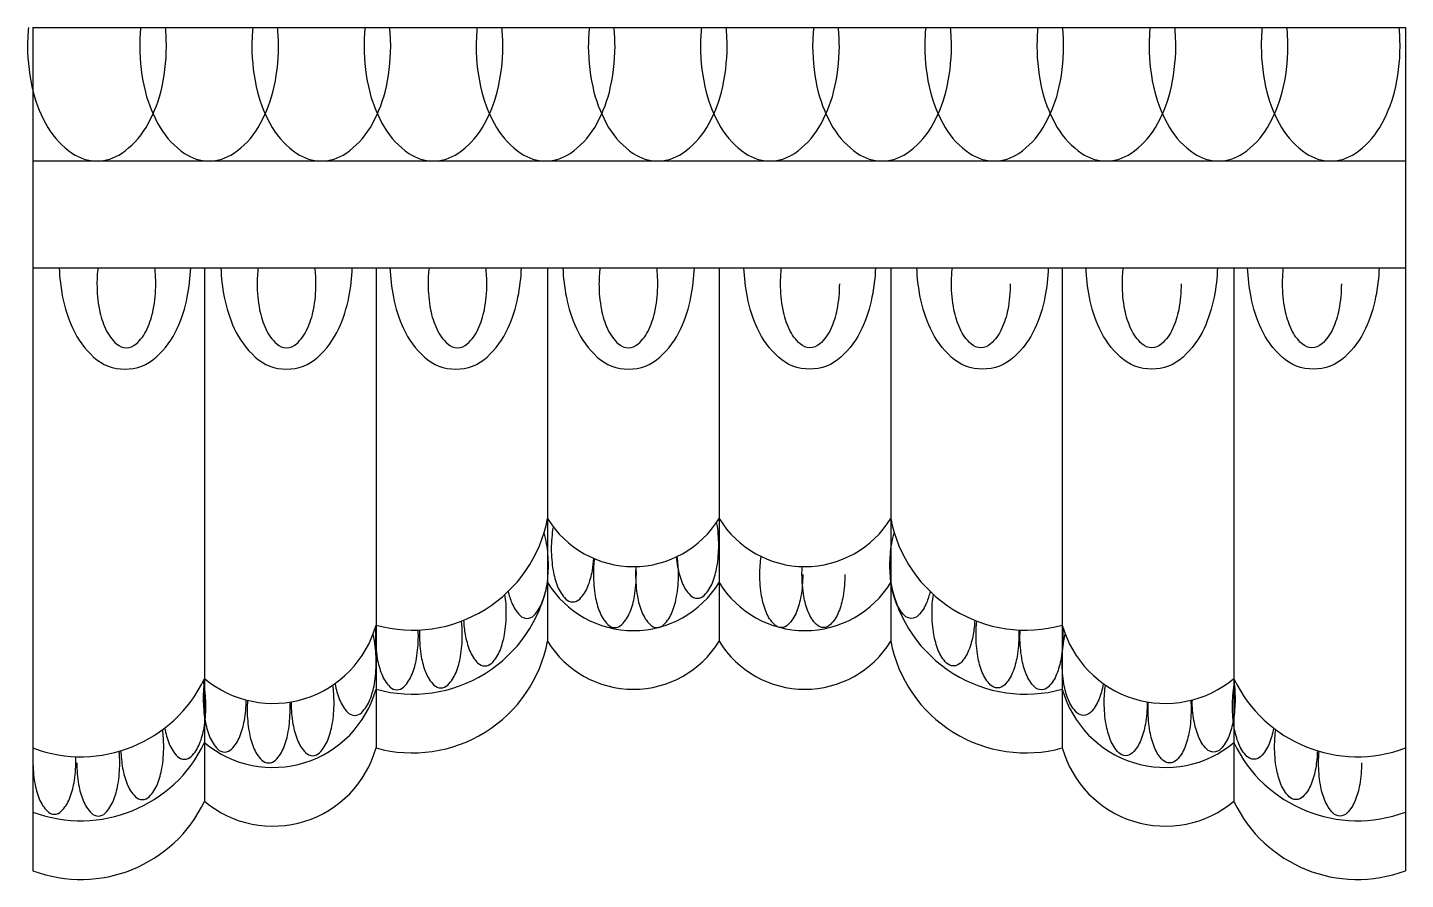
# Model space of a CAD drawing. Header units: metres. Extents: x 1262 to 1823, y 1906 to 2253.
import ezdxf

# ---------------------------------------------------------------- set-up
doc = ezdxf.new("R2010")
doc.units = ezdxf.units.M
for name, color, linetype in [('3', 3, 'Continuous'), ('4', 4, 'Continuous'), ('7', 7, 'Continuous')]:
    doc.layers.add(name, color=color, linetype=linetype)

msp = doc.modelspace()

# ---------------------------------------------------------------- linework, layer by layer
msp.add_lwpolyline([(1543.9, 2014.12), (1543.9, 2014.12, 0.04)], format="xyb")
at = {"layer": '3'}
msp.add_line((1264.36, 2155.38), (1543.9, 2155.38), dxfattribs=at)
for points in [[(1275.08, 2155.38, 0.04), (1276.48, 2143.42, 0.06), (1280.58, 2130.6, 0.1), (1289.11, 2118.97, 0.19), (1301.86, 2114.07, 0.19), (1314.61, 2118.97, 0.1), (1323.14, 2130.6, 0.06), (1327.23, 2143.42, 0.04), (1328.63, 2155.38, 0.02)], [(1290.47, 2148.86, 0.05), (1291.46, 2138.27, 0.06), (1293.97, 2130.41, 0.1), (1298.46, 2124.3, 0.19), (1302.43, 2122.77, 0.19), (1306.41, 2124.3, 0.1), (1310.89, 2130.41, 0.06), (1313.4, 2138.27, 0.05), (1314.4, 2148.86, 0.03), (1314.02, 2155.38, 0.06)], [(1290.84, 2155.38, 0.03), (1290.47, 2148.86, 0.05)], [(1340.92, 2155.38, 0.04), (1342.32, 2143.42, 0.06), (1346.41, 2130.6, 0.1), (1354.94, 2118.97, 0.19), (1367.69, 2114.07, 0.19), (1380.44, 2118.97, 0.1), (1388.97, 2130.6, 0.06), (1393.06, 2143.42, 0.04), (1394.47, 2155.38, 0.02)], [(1355.73, 2148.86, 0.05), (1356.73, 2138.27, 0.06), (1359.23, 2130.41, 0.1), (1363.72, 2124.3, 0.19), (1367.69, 2122.77, 0.19), (1371.67, 2124.3, 0.1), (1376.15, 2130.41, 0.06), (1378.66, 2138.27, 0.05), (1379.66, 2148.86, 0.03), (1379.28, 2155.38, 0.06)], [(1356.11, 2155.38, 0.03), (1355.73, 2148.86, 0.05)], [(1409.82, 2155.38, 0.04), (1411.22, 2143.42, 0.06), (1415.31, 2130.6, 0.1), (1423.84, 2118.97, 0.19), (1436.59, 2114.07, 0.19), (1449.34, 2118.97, 0.1), (1457.87, 2130.6, 0.06), (1461.96, 2143.42, 0.04), (1463.37, 2155.38, 0.02)], [(1425.34, 2148.86, 0.05), (1426.34, 2138.27, 0.06), (1428.85, 2130.41, 0.1), (1433.33, 2124.3, 0.19), (1437.31, 2122.77, 0.19), (1441.28, 2124.3, 0.1), (1445.77, 2130.41, 0.06), (1448.27, 2138.27, 0.05), (1449.27, 2148.86, 0.03), (1448.89, 2155.38, 0.06)], [(1425.72, 2155.38, 0.03), (1425.34, 2148.86, 0.05)], [(1480.25, 2155.38, 0.04), (1481.65, 2143.42, 0.06), (1485.74, 2130.6, 0.1), (1494.27, 2118.97, 0.19), (1507.02, 2114.07, 0.19), (1519.77, 2118.97, 0.1), (1528.3, 2130.6, 0.06), (1532.4, 2143.42, 0.04), (1533.8, 2155.38, 0.02)], [(1494.95, 2148.86, 0.05), (1495.95, 2138.27, 0.06), (1498.46, 2130.41, 0.1), (1502.94, 2124.3, 0.19), (1506.92, 2122.77, 0.19), (1510.89, 2124.3, 0.1), (1515.38, 2130.41, 0.06), (1517.89, 2138.27, 0.05), (1518.88, 2148.86, 0.03), (1518.51, 2155.38, 0.06)], [(1495.33, 2155.38, 0.03), (1494.95, 2148.86, 0.05)], [(1607.55, 2155.38, -0.04), (1606.15, 2143.42, -0.06), (1602.06, 2130.6, -0.1), (1593.52, 2118.97, -0.19), (1580.77, 2114.07, -0.19), (1568.03, 2118.97, -0.1), (1559.49, 2130.6, -0.06), (1555.4, 2143.42, -0.04), (1554, 2155.38, -0.02)], [(1592.85, 2148.86, -0.05), (1591.85, 2138.27, -0.06), (1589.34, 2130.41, -0.1), (1584.86, 2124.3, -0.19), (1580.88, 2122.77, -0.19), (1576.91, 2124.3, -0.1), (1572.42, 2130.41, -0.06), (1569.91, 2138.27, -0.05), (1568.92, 2148.86, -0.03), (1569.29, 2155.38, -0.06)], [(1677.98, 2155.38, -0.04), (1676.58, 2143.42, -0.06), (1672.49, 2130.6, -0.1), (1663.95, 2118.97, -0.19), (1651.21, 2114.07, -0.19), (1638.46, 2118.97, -0.1), (1629.93, 2130.6, -0.06), (1625.83, 2143.42, -0.04), (1624.43, 2155.38, -0.02)], [(1662.46, 2148.86, -0.05), (1661.46, 2138.27, -0.06), (1658.95, 2130.41, -0.1), (1654.47, 2124.3, -0.19), (1650.49, 2122.77, -0.19), (1646.52, 2124.3, -0.1), (1642.03, 2130.41, -0.06), (1639.53, 2138.27, -0.05), (1638.53, 2148.86, -0.03), (1638.9, 2155.38, -0.06)], [(1746.88, 2155.38, -0.04), (1745.48, 2143.42, -0.06), (1741.39, 2130.6, -0.1), (1732.85, 2118.97, -0.19), (1720.11, 2114.07, -0.19), (1707.36, 2118.97, -0.1), (1698.82, 2130.6, -0.06), (1694.73, 2143.42, -0.04), (1693.33, 2155.38, -0.02)], [(1732.07, 2148.86, -0.05), (1731.07, 2138.27, -0.06), (1728.57, 2130.41, -0.1), (1724.08, 2124.3, -0.19), (1720.11, 2122.77, -0.19), (1716.13, 2124.3, -0.1), (1711.65, 2130.41, -0.06), (1709.14, 2138.27, -0.05), (1708.14, 2148.86, -0.03), (1708.52, 2155.38, -0.06)], [(1812.72, 2155.38, -0.04), (1811.31, 2143.42, -0.06), (1807.22, 2130.6, -0.1), (1798.69, 2118.97, -0.19), (1785.94, 2114.07, -0.19), (1773.19, 2118.97, -0.1), (1764.66, 2130.6, -0.06), (1760.57, 2143.42, -0.04), (1759.17, 2155.38, -0.02)], [(1797.33, 2148.86, -0.05), (1796.33, 2138.27, -0.06), (1793.83, 2130.41, -0.1), (1789.34, 2124.3, -0.19), (1785.37, 2122.77, -0.19), (1781.39, 2124.3, -0.1), (1776.91, 2130.41, -0.06), (1774.4, 2138.27, -0.05), (1773.4, 2148.86, -0.03), (1773.78, 2155.38, -0.06)], [(1476.29, 2049.87), (1476.25, 2049.66, 0.04), (1475.52, 2040.85, 0.04)], [(1526.47, 2037.56, 0.02), (1526.99, 2033.53, 0.05), (1528.82, 2027.05, 0.1), (1532.18, 2021.9, 0.2), (1535, 2020.72, 0.2), (1537.82, 2021.9, 0.1), (1541.18, 2027.05, 0.05), (1543.01, 2033.53, 0.04), (1543.74, 2042.34, 0.04), (1543.01, 2051.15), (1542.92, 2051.68, 0.1)], [(1457.97, 2023.49, 0.04), (1459.43, 2018.85, 0.1), (1462.79, 2013.7, 0.2), (1465.61, 2012.51, 0.2), (1468.43, 2013.7, 0.1), (1471.79, 2018.85, 0.05), (1473.62, 2025.32, 0.04), (1474.35, 2034.14, 0.04), (1473.62, 2042.95, 0.04), (1472.56, 2047.32, 0.1)], [(1629.83, 2023.49, -0.04), (1628.37, 2018.85, -0.1), (1625.01, 2013.7, -0.2), (1622.19, 2012.51, -0.2), (1619.37, 2013.7, -0.1), (1616.01, 2018.85, -0.05), (1614.18, 2025.32, -0.04), (1613.45, 2034.14, -0.04), (1614.18, 2042.95, -0.04), (1615.24, 2047.32, -0.1)], [(1475.52, 2040.85, 0.04), (1476.25, 2032.03, 0.05), (1478.08, 2025.56, 0.1), (1481.44, 2020.41, 0.2), (1484.26, 2019.23, 0.2), (1487.08, 2020.41, 0.1), (1490.44, 2025.56, 0.05), (1492.27, 2032.03, 0.02), (1492.86, 2036.92, 0.04)], [(1509.84, 2030.41, 0.04), (1510.58, 2021.6, 0.05), (1512.4, 2015.12, 0.1), (1515.77, 2009.97, 0.2), (1518.59, 2008.79, 0.2), (1521.41, 2009.97, 0.1), (1524.77, 2015.12, 0.05), (1526.59, 2021.6, 0.04), (1527.33, 2030.41, 0.03), (1526.82, 2037.73, 0.05)], [(1577.95, 2030.41, -0.04), (1577.22, 2021.6, -0.05), (1575.39, 2015.12, -0.1), (1572.03, 2009.97, -0.2), (1569.21, 2008.79, -0.2), (1566.39, 2009.97, -0.1), (1563.03, 2015.12, -0.05), (1561.21, 2021.6, -0.04), (1560.47, 2030.41, -0.03), (1560.98, 2037.73, -0.05)], [(1493.07, 2036.83, 0.03), (1492.68, 2030.41, 0.04)], [(1492.68, 2030.41, 0.04), (1493.42, 2021.6, 0.05), (1495.24, 2015.12, 0.1), (1498.6, 2009.97, 0.2), (1501.42, 2008.79, 0.2), (1504.24, 2009.97, 0.1), (1507.61, 2015.12, 0.05), (1509.43, 2021.6, 0.04), (1510.17, 2030.41, 0.02), (1510.07, 2033.64, 0.05)], [(1509.94, 2033.64, 0.02), (1509.84, 2030.41, 0.04)], [(1595.12, 2030.41, -0.04), (1594.38, 2021.6, -0.05), (1592.56, 2015.12, -0.1), (1589.19, 2009.97, -0.2), (1586.37, 2008.79, -0.2), (1583.56, 2009.97, -0.1), (1580.19, 2015.12, -0.05), (1578.37, 2021.6, -0.04), (1577.63, 2030.41, -0.02), (1577.73, 2033.64, -0.05)], [(1439.79, 2011.72, 0.03), (1440.44, 2005.94, 0.05), (1442.27, 1999.46, 0.1), (1445.63, 1994.32, 0.2), (1448.45, 1993.13, 0.2), (1451.27, 1994.32, 0.1), (1454.63, 1999.46, 0.05), (1456.46, 2005.94, 0.04), (1457.19, 2014.75, 0.04), (1456.66, 2022.26, 0.05)], [(1648.01, 2011.72, -0.03), (1647.36, 2005.94, -0.05), (1645.53, 1999.46, -0.1), (1642.17, 1994.32, -0.2), (1639.35, 1993.13, -0.2), (1636.53, 1994.32, -0.1), (1633.17, 1999.46, -0.05), (1631.34, 2005.94, -0.04), (1630.61, 2014.75, -0.04), (1631.14, 2022.26, -0.05)], [(1404.08, 2009.55, 0.02), (1403.89, 2005.06, 0.04)], [(1421.8, 2005.8, 0.04), (1422.53, 1996.99, 0.05), (1424.36, 1990.51, 0.1), (1427.72, 1985.37, 0.2), (1430.54, 1984.18, 0.2), (1433.36, 1985.37, 0.1), (1436.72, 1990.51, 0.05), (1438.55, 1996.99, 0.04), (1439.28, 2005.8, 0.03), (1438.99, 2011.4, 0.05)], [(1666, 2005.8, -0.04), (1665.27, 1996.99, -0.05), (1663.44, 1990.51, -0.1), (1660.08, 1985.37, -0.2), (1657.26, 1984.18, -0.2), (1654.44, 1985.37, -0.1), (1651.08, 1990.51, -0.05), (1649.25, 1996.99, -0.04), (1648.52, 2005.8, -0.03), (1648.81, 2011.4, -0.05)], [(1683.72, 2009.55, -0.02), (1683.91, 2005.06, -0.04)], [(1387.44, 1985.97), (1387.46, 1985.81, 0.05), (1389.29, 1979.33, 0.1), (1392.65, 1974.18, 0.2), (1395.47, 1973, 0.2), (1398.29, 1974.18, 0.1), (1401.65, 1979.33, 0.05), (1403.48, 1985.81, 0.04), (1404.21, 1994.62, 0.04), (1403.48, 2003.43, 0.02), (1402.92, 2006.05, 0.1)], [(1403.89, 2005.06, 0.04), (1404.63, 1996.24, 0.05), (1406.45, 1989.77, 0.1), (1409.81, 1984.62, 0.2), (1412.63, 1983.43, 0.2), (1415.45, 1984.62, 0.1), (1418.81, 1989.77, 0.05), (1420.64, 1996.24, 0.04), (1421.37, 2005.06, 0.01), (1421.31, 2007.76, 0.05)], [(1421.84, 2007.79, 0.01), (1421.8, 2005.8, 0.04)], [(1665.96, 2007.79, -0.01), (1666, 2005.8, -0.04)], [(1683.91, 2005.06, -0.04), (1683.17, 1996.24, -0.05), (1681.35, 1989.77, -0.1), (1677.99, 1984.62, -0.2), (1675.17, 1983.43, -0.2), (1672.35, 1984.62, -0.1), (1668.99, 1989.77, -0.05), (1667.16, 1996.24, -0.04), (1666.42, 2005.06, -0.01), (1666.49, 2007.76, -0.05)], [(1700.36, 1985.97), (1700.34, 1985.81, -0.05), (1698.51, 1979.33, -0.1), (1695.15, 1974.18, -0.2), (1692.33, 1973, -0.2), (1689.51, 1974.18, -0.1), (1686.15, 1979.33, -0.05), (1684.32, 1985.81, -0.04), (1683.59, 1994.62, -0.04), (1684.32, 2003.43, -0.02), (1684.87, 2006.05, -0.1)], [(1318.08, 1967.86, 0.05), (1319.9, 1961.43, 0.1), (1323.26, 1956.29, 0.2), (1326.08, 1955.1, 0.2), (1328.9, 1956.29, 0.1), (1332.26, 1961.43, 0.05), (1334.09, 1967.91, 0.04), (1334.82, 1976.72, 0.04), (1334.09, 1985.54, 0.01), (1333.79, 1987.06, 0.1)], [(1334.38, 1987.87, 0.04), (1333.75, 1979.71, 0.04)], [(1769.72, 1967.86, -0.05), (1767.9, 1961.43, -0.1), (1764.54, 1956.29, -0.2), (1761.72, 1955.1, -0.2), (1758.9, 1956.29, -0.1), (1755.54, 1961.43, -0.05), (1753.71, 1967.91, -0.04), (1752.98, 1976.72, -0.04), (1753.71, 1985.54, -0.01), (1754, 1987.06, -0.1)], [(1753.42, 1987.87, -0.04), (1754.04, 1979.71, -0.04)], [(1369.57, 1978.22, 0.04), (1370.3, 1969.4, 0.05), (1372.13, 1962.93, 0.1), (1375.49, 1957.78, 0.2), (1378.31, 1956.59, 0.2), (1381.13, 1957.78, 0.1), (1384.49, 1962.93, 0.05), (1386.32, 1969.4, 0.04), (1387.05, 1978.22, 0.03), (1386.57, 1985.37, 0.05)], [(1718.23, 1978.22, -0.04), (1717.5, 1969.4, -0.05), (1715.67, 1962.93, -0.1), (1712.31, 1957.78, -0.2), (1709.49, 1956.59, -0.2), (1706.67, 1957.78, -0.1), (1703.31, 1962.93, -0.05), (1701.48, 1969.4, -0.04), (1700.75, 1978.22, -0.03), (1701.23, 1985.37, -0.05)], [(1333.75, 1979.71, 0.04), (1334.49, 1970.89, 0.05), (1336.31, 1964.42, 0.1), (1339.68, 1959.27, 0.2), (1342.5, 1958.08, 0.2), (1345.31, 1959.27, 0.1), (1348.68, 1964.42, 0.05), (1350.5, 1970.89, 0.04), (1351.23, 1979.28, 0.04)], [(1351.8, 1979.13, 0.02), (1351.66, 1975.23, 0.04)], [(1351.66, 1975.23, 0.04), (1352.39, 1966.42, 0.05), (1354.22, 1959.94, 0.1), (1357.58, 1954.8, 0.2), (1360.4, 1953.61, 0.2), (1363.22, 1954.8, 0.1), (1366.58, 1959.94, 0.05), (1368.41, 1966.42, 0.04), (1369.14, 1975.23, 0.02), (1369.05, 1978.44, 0.05)], [(1369.57, 1978.52), (1369.57, 1978.22, 0.04)], [(1718.23, 1978.52), (1718.23, 1978.22, -0.04)], [(1736.14, 1975.23, -0.04), (1735.4, 1966.42, -0.05), (1733.58, 1959.94, -0.1), (1730.22, 1954.8, -0.2), (1727.4, 1953.61, -0.2), (1724.58, 1954.8, -0.1), (1721.22, 1959.94, -0.05), (1719.39, 1966.42, -0.04), (1718.66, 1975.23, -0.02), (1718.75, 1978.44, -0.05)], [(1735.99, 1979.13, -0.02), (1736.14, 1975.23, -0.04)], [(1754.04, 1979.71, -0.04), (1753.31, 1970.89, -0.05), (1751.48, 1964.42, -0.1), (1748.12, 1959.27, -0.2), (1745.3, 1958.08, -0.2), (1742.48, 1959.27, -0.1), (1739.12, 1964.42, -0.05), (1737.3, 1970.89, -0.04), (1736.56, 1979.28, -0.04)], [(1300.21, 1958.6, 0.03), (1300.91, 1951.51, 0.05), (1302.74, 1945.03, 0.1), (1306.1, 1939.88, 0.2), (1308.92, 1938.7, 0.2), (1311.74, 1939.88, 0.1), (1315.1, 1945.03, 0.05), (1316.93, 1951.51, 0.04), (1317.66, 1960.32, 0.03), (1317.21, 1967.21, 0.05)], [(1787.59, 1958.6, -0.03), (1786.89, 1951.51, -0.05), (1785.06, 1945.03, -0.1), (1781.7, 1939.88, -0.2), (1778.88, 1938.7, -0.2), (1776.06, 1939.88, -0.1), (1772.7, 1945.03, -0.05), (1770.87, 1951.51, -0.04), (1770.14, 1960.32, -0.03), (1770.59, 1967.21, -0.05)], [(1264.36, 1954.35, 0.04), (1265.1, 1945.54, 0.05), (1266.92, 1939.06, 0.1), (1270.28, 1933.92, 0.2), (1273.1, 1932.73, 0.2), (1275.92, 1933.92, 0.1), (1279.28, 1939.06, 0.05), (1281.11, 1945.54, 0.04), (1281.84, 1954.35, 0.01), (1281.81, 1956.21, 0.05)], [(1282.27, 1953.61, 0.04), (1283, 1944.79, 0.05), (1284.83, 1938.32, 0.1), (1288.19, 1933.17, 0.2), (1291.01, 1931.99, 0.2), (1293.83, 1933.17, 0.1), (1297.19, 1938.32, 0.05), (1299.02, 1944.79, 0.04), (1299.75, 1953.61, 0.02), (1299.54, 1958.4, 0.05)], [(1805.53, 1953.61, -0.04), (1804.8, 1944.79, -0.05), (1802.97, 1938.32, -0.1), (1799.61, 1933.17, -0.2), (1796.79, 1931.99, -0.2), (1793.97, 1933.17, -0.1), (1790.61, 1938.32, -0.05), (1788.78, 1944.79, -0.04), (1788.05, 1953.61, -0.02), (1788.26, 1958.4, -0.05)]]:
    msp.add_lwpolyline(points, format="xyb", dxfattribs=at)
for centre, radius, start, end in [((1419, 2063.73), 56.01, 254.61, 349.17), ((1508.96, 2074.6), 40.97, 211.48, 328.52), ((1578.84, 2074.6), 40.97, 211.48, 328.52), ((1668.8, 2063.73), 56.01, 190.83, 285.39), ((1419, 2037.64), 56.01, 254.61, 349.17), ((1508.96, 2048.51), 40.97, 211.48, 328.52), ((1578.84, 2048.51), 40.97, 211.48, 328.52), ((1668.8, 2037.64), 56.01, 190.83, 285.39), ((1362.15, 2021.48), 43.59, 230.2, 344.36), ((1725.65, 2021.48), 43.59, 195.64, 309.8), ((1283.94, 2011.85), 55.68, 249.41, 334.62), ((1803.86, 2011.85), 55.68, 205.38, 290.59), ((1362.15, 1995.39), 43.59, 230.2, 344.36), ((1725.65, 1995.39), 43.59, 195.64, 309.8), ((1283.94, 1985.76), 55.68, 249.41, 334.62), ((1803.86, 1985.76), 55.68, 205.38, 290.59)]:
    msp.add_arc(centre, radius, start, end, dxfattribs=at)
at = {"layer": '4'}
for p, q in [((1264.36, 2253.2), (1823.44, 2253.2)), ((1264.36, 2253.2), (1264.36, 1909.73)), ((1823.44, 2253.2), (1823.44, 1909.73))]:
    msp.add_line(p, q, dxfattribs=at)
at = {"layer": '7'}
for p, q in [((1264.36, 2198.86), (1823.44, 2198.86)), ((1334.25, 2155.38), (1334.25, 1937.99)), ((1404.13, 2155.38), (1404.13, 1959.73)), ((1474.02, 2155.38), (1474.02, 2003.2)), ((1543.9, 2155.38), (1823.44, 2155.38)), ((1543.9, 2155.38), (1543.9, 2003.2)), ((1613.78, 2155.38), (1613.78, 2003.2)), ((1683.67, 2155.38), (1683.67, 1959.73)), ((1753.55, 2155.38), (1753.55, 1937.99))]:
    msp.add_line(p, q, dxfattribs=at)
for points in [[(1262.56, 2253.2, 0.02), (1262.19, 2245.6, 0.06), (1264.5, 2226.88, 0.07), (1270.47, 2212.55, 0.11), (1280.49, 2201.94, 0.15), (1290.47, 2198.86, 0.15)], [(1290.47, 2198.86, 0.15), (1300.44, 2201.94, 0.11), (1310.46, 2212.55, 0.07), (1316.44, 2226.88, 0.06), (1318.75, 2245.6, 0.02), (1318.37, 2253.2, 0.07)], [(1308.25, 2253.2, 0.02), (1307.87, 2245.6, 0.06), (1310.18, 2226.88, 0.07), (1316.15, 2212.55, 0.11), (1326.18, 2201.94, 0.15), (1336.15, 2198.86, 0.15)], [(1336.15, 2198.86, 0.15), (1346.12, 2201.94, 0.11), (1356.15, 2212.55, 0.07), (1362.12, 2226.88, 0.06), (1364.43, 2245.6, 0.02), (1364.05, 2253.2, 0.07)], [(1353.93, 2253.2, 0.02), (1353.55, 2245.6, 0.06), (1355.86, 2226.88, 0.07), (1361.84, 2212.55, 0.11), (1371.86, 2201.94, 0.15), (1381.83, 2198.86, 0.15)], [(1381.83, 2198.86, 0.15), (1391.81, 2201.94, 0.11), (1401.83, 2212.55, 0.07), (1407.8, 2226.88, 0.06), (1410.11, 2245.6, 0.02), (1409.74, 2253.2, 0.07)], [(1399.61, 2253.2, 0.02), (1399.24, 2245.6, 0.06), (1401.55, 2226.88, 0.07), (1407.52, 2212.55, 0.11), (1417.54, 2201.94, 0.15), (1427.52, 2198.86, 0.15)], [(1427.52, 2198.86, 0.15), (1437.49, 2201.94, 0.11), (1447.51, 2212.55, 0.07), (1453.49, 2226.88, 0.06), (1455.8, 2245.6, 0.02), (1455.42, 2253.2, 0.07)], [(1445.3, 2253.2, 0.02), (1444.92, 2245.6, 0.06), (1447.23, 2226.88, 0.07), (1453.2, 2212.55, 0.11), (1463.23, 2201.94, 0.15), (1473.2, 2198.86, 0.15)], [(1473.2, 2198.86, 0.15), (1483.17, 2201.94, 0.11), (1493.2, 2212.55, 0.07), (1499.17, 2226.88, 0.06), (1501.48, 2245.6, 0.02), (1501.1, 2253.2, 0.07)], [(1490.98, 2253.2, 0.02), (1490.6, 2245.6, 0.06), (1492.91, 2226.88, 0.07), (1498.89, 2212.55, 0.11), (1508.91, 2201.94, 0.15), (1518.88, 2198.86, 0.15)], [(1518.88, 2198.86, 0.15), (1528.86, 2201.94, 0.11), (1538.88, 2212.55, 0.07), (1544.85, 2226.88, 0.06), (1547.16, 2245.6, 0.02), (1546.79, 2253.2, 0.07)], [(1536.66, 2253.2, 0.02), (1536.29, 2245.6, 0.06), (1538.6, 2226.88, 0.07), (1544.57, 2212.55, 0.11), (1554.59, 2201.94, 0.15), (1564.57, 2198.86, 0.15)], [(1564.57, 2198.86, 0.15), (1574.54, 2201.94, 0.11), (1584.56, 2212.55, 0.07), (1590.54, 2226.88, 0.06), (1592.85, 2245.6, 0.02), (1592.47, 2253.2, 0.07)], [(1582.35, 2253.2, 0.02), (1581.97, 2245.6, 0.06), (1584.28, 2226.88, 0.07), (1590.25, 2212.55, 0.11), (1600.27, 2201.94, 0.15), (1610.25, 2198.86, 0.15)], [(1610.25, 2198.86, 0.15), (1620.22, 2201.94, 0.11), (1630.25, 2212.55, 0.07), (1636.22, 2226.88, 0.06), (1638.53, 2245.6, 0.02), (1638.15, 2253.2, 0.07)], [(1628.03, 2253.2, 0.02), (1627.65, 2245.6, 0.06), (1629.96, 2226.88, 0.07), (1635.93, 2212.55, 0.11), (1645.96, 2201.94, 0.15), (1655.93, 2198.86, 0.15)], [(1655.93, 2198.86, 0.15), (1665.91, 2201.94, 0.11), (1675.93, 2212.55, 0.07), (1681.9, 2226.88, 0.06), (1684.21, 2245.6, 0.02), (1683.83, 2253.2, 0.07)], [(1673.71, 2253.2, 0.02), (1673.33, 2245.6, 0.06), (1675.64, 2226.88, 0.07), (1681.62, 2212.55, 0.11), (1691.64, 2201.94, 0.15), (1701.61, 2198.86, 0.15)], [(1701.61, 2198.86, 0.15), (1711.59, 2201.94, 0.11), (1721.61, 2212.55, 0.07), (1727.58, 2226.88, 0.06), (1729.89, 2245.6, 0.02), (1729.52, 2253.2, 0.07)], [(1719.39, 2253.2, 0.02), (1719.02, 2245.6, 0.06), (1721.33, 2226.88, 0.07), (1727.3, 2212.55, 0.11), (1737.32, 2201.94, 0.15), (1747.3, 2198.86, 0.15)], [(1747.3, 2198.86, 0.15), (1757.27, 2201.94, 0.11), (1767.29, 2212.55, 0.07), (1773.27, 2226.88, 0.06), (1775.58, 2245.6, 0.02), (1775.2, 2253.2, 0.07)], [(1765.08, 2253.2, 0.02), (1764.7, 2245.6, 0.06), (1767.01, 2226.88, 0.07), (1772.98, 2212.55, 0.11), (1783.01, 2201.94, 0.15), (1792.98, 2198.86, 0.15)], [(1792.98, 2198.86, 0.15), (1802.95, 2201.94, 0.11), (1812.98, 2212.55, 0.07), (1818.95, 2226.88, 0.06), (1821.26, 2245.6, 0.02), (1820.88, 2253.2, 0.07)]]:
    msp.add_lwpolyline(points, format="xyb", dxfattribs=at)
for centre, radius, start, end in [((1419, 2013.73), 56.01, 254.61, 349.17), ((1508.96, 2024.6), 40.97, 211.48, 328.52), ((1578.84, 2024.6), 40.97, 211.48, 328.52), ((1668.8, 2013.73), 56.01, 190.83, 285.39), ((1362.15, 1971.48), 43.59, 230.2, 344.36), ((1725.65, 1971.48), 43.59, 195.64, 309.8), ((1283.94, 1961.85), 55.68, 249.41, 334.62), ((1803.86, 1961.85), 55.68, 205.38, 290.59)]:
    msp.add_arc(centre, radius, start, end, dxfattribs=at)

doc.saveas('drawing.dxf')
